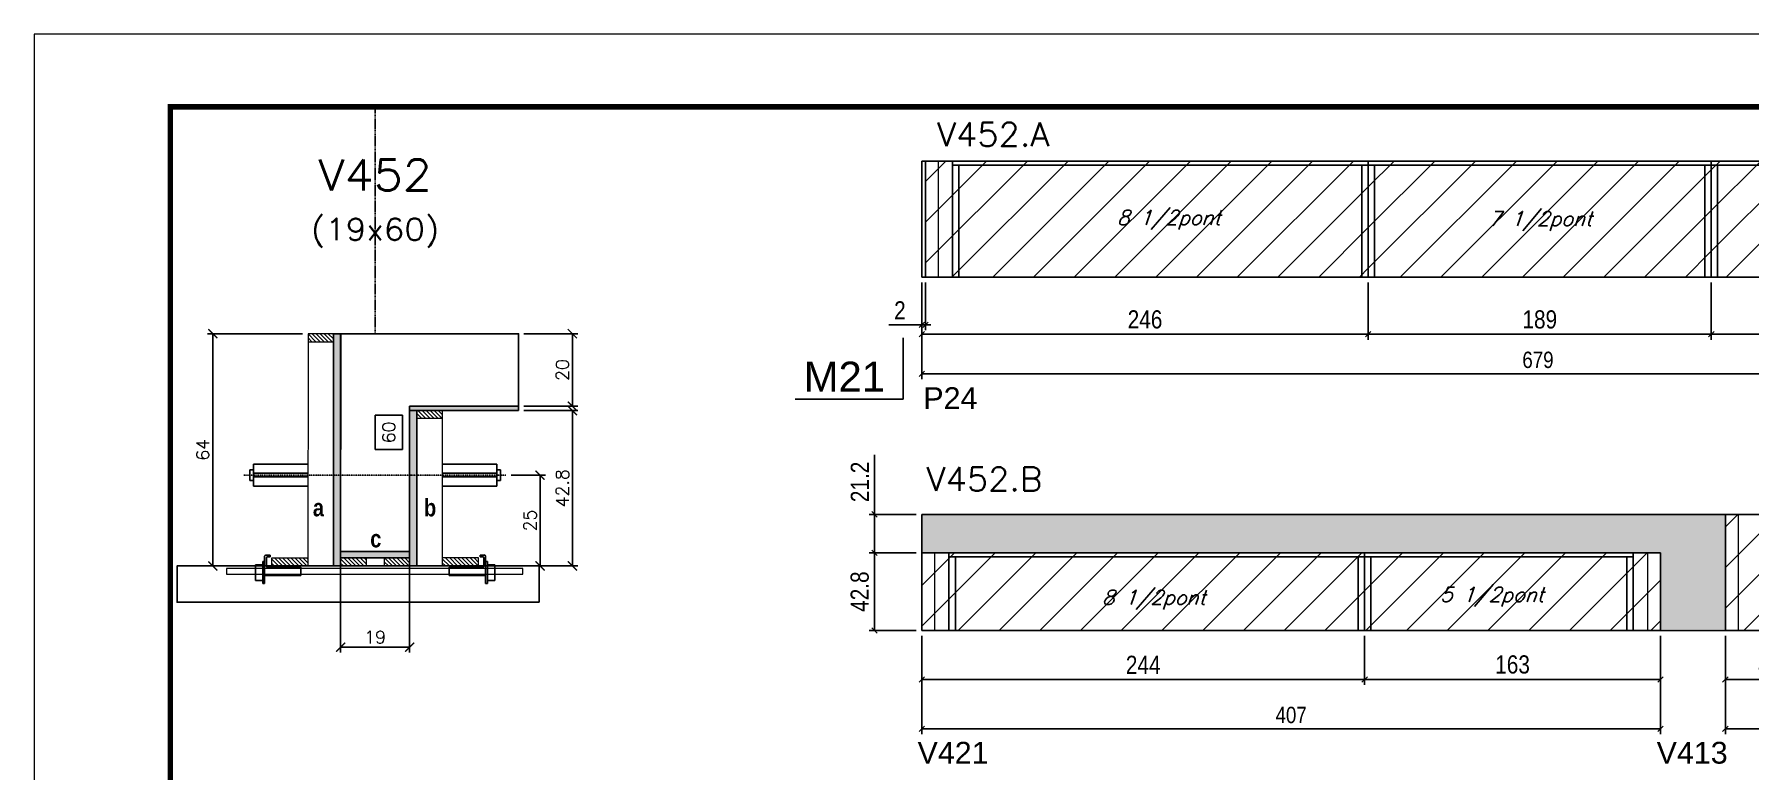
# Model space of a CAD drawing. Extents: x 137137 to 143418, y 10464 to 34486.
# Drawn here: x 140321 to 141266, y 31783 to 32189 of the extents above; entities that cross this region are included whole.
import ezdxf
from ezdxf.enums import TextEntityAlignment as Align

# ---------------------------------------------------------------- set-up
doc = ezdxf.new("R2010")
doc.units = 0
doc.linetypes.add('DASHED', pattern=[0.75, 0.5, -0.25])
doc.linetypes.add('HIDDEN', pattern=[0.375, 0.25, -0.125])
for name, color, linetype in [('5', 5, 'Continuous'), ('barrote', 251, 'Continuous'), ('COTA', 241, 'Continuous'), ('Cota Seção (2x)', 4, 'Continuous'), ('detalhes', 4, 'Continuous'), ('NOMENCLATURA', 7, 'Continuous'), ('Painéis', 200, 'Continuous'), ('presilha', 1, 'Continuous'), ('Reaproveitamento', 251, 'Continuous'), ('SARR_2.2x7', 40, 'Continuous'), ('SARR_3.5x7', 81, 'Continuous'), ('TENSOR', 3, 'Continuous'), ('texto', 7, 'Continuous'), ('Texto de Titulo', 7, 'Continuous'), ('Texto Qtd Sarr', 242, 'Continuous')]:
    doc.layers.add(name, color=color, linetype=linetype)
for name, color, linetype, lineweight in [('CONCRETO', 251, 'Continuous', 25), ('Folhas', 255, 'Continuous', 9), ('Hachura', 251, 'Continuous', 9), ('Madeira', 126, 'Continuous', 18), ('Sarr 2.2x7', 40, 'Continuous', 9), ('SARRAFO DE PRESSAO', 251, 'DASHED', 9), ('SCO-___-LAJ', 2, 'Continuous', 0), ('Texto Seção', 7, 'Continuous', 15)]:
    doc.layers.add(name, color=color, linetype=linetype, lineweight=lineweight)
doc.styles.add('COTA TECNICA', font='techl___.ttf', dxfattribs={"height": 10})
doc.styles.add('COTA TECNICA-50', font='techl___.ttf', dxfattribs={"height": 9})
doc.styles.add('REGUA-120', font='ROMANS.shx', dxfattribs={"height": 15})
doc.styles.add('Romans', font='romans.shx')
doc.styles.get("Standard").update_dxf_attribs({"font": 'arial.ttf'})
doc.styles.add('TECNICA', font='techb___.ttf', dxfattribs={"height": 10})
doc.dimstyles.new('COTA PAINEL-50', dxfattribs={"dimtxt": 9, "dimasz": 3, "dimexe": 3, "dimexo": 3, "dimgap": 3, "dimtad": 1, "dimdec": 1, "dimzin": 12, "dimdsep": 46, "dimtxsty": 'COTA TECNICA-50', "dimblk1": 'OBLIQUE', "dimblk2": 'OBLIQUE', "dimsah": 1, "dimcen": 0.9, "dimclrd": 4, "dimclre": 4, "dimclrt": 240, "dimadec": 1, "dimazin": 3, "dimtfac": 1, "dimtdec": 1, "dimtmove": 0, "dimatfit": 3, "dimfxl": 1, "dimtolj": 1, "dimtzin": 12, "dimarcsym": 0})
doc.dimstyles.new('Cota Seção (2x)', dxfattribs={"dimtxt": 7, "dimasz": 5, "dimexe": 3, "dimexo": 3, "dimgap": 2, "dimtad": 3, "dimdec": 1, "dimlfac": 0.5, "dimzin": 12, "dimdsep": 46, "dimtxsty": 'Romans', "dimblk": 'ARCHTICK', "dimcen": 0, "dimclrd": 4, "dimclre": 4, "dimclrt": 1, "dimadec": 1, "dimazin": 3, "dimtfac": 1, "dimtdec": 1, "dimtmove": 0, "dimatfit": 3, "dimldrblk": 'OBLIQUE', "dimfxl": 1, "dimtolj": 1, "dimtzin": 12, "dimarcsym": 0})
doc.dimstyles.new('Cota Seção interna', dxfattribs={"dimtxt": 7, "dimasz": 6, "dimexe": 0.18, "dimexo": 2, "dimgap": -4, "dimtad": 3, "dimdec": 1, "dimlfac": 0.5, "dimzin": 12, "dimdsep": 46, "dimtxsty": 'Romans', "dimblk": 'ARCHTICK', "dimcen": 0.09, "dimse1": 1, "dimse2": 1, "dimsd1": 1, "dimsd2": 1, "dimclrd": 180, "dimclre": 5, "dimclrt": 1, "dimadec": 0, "dimazin": 3, "dimtfac": 1, "dimtdec": 1, "dimtofl": 0, "dimtmove": 0, "dimatfit": 3, "dimldrblk": 'ARCHTICK', "dimfxl": 1, "dimtolj": 1, "dimtzin": 0, "dimarcsym": 0})
doc.dimstyles.new('PAINEL', dxfattribs={"dimtxt": 10, "dimasz": 3, "dimexe": 3, "dimexo": 3, "dimgap": 3, "dimtad": 1, "dimdec": 1, "dimzin": 12, "dimdsep": 46, "dimtxsty": 'COTA TECNICA', "dimblk1": 'OBLIQUE', "dimblk2": 'OBLIQUE', "dimsah": 1, "dimcen": 0.9, "dimclrd": 4, "dimclre": 4, "dimclrt": 240, "dimadec": 1, "dimazin": 3, "dimtfac": 1, "dimtdec": 1, "dimtmove": 0, "dimatfit": 3, "dimfxl": 1, "dimtolj": 1, "dimtzin": 12, "dimarcsym": 0})
pattern_1 = [(45, (9661.751, 795.498), (-11.2253202, 11.2253202), [])]
pattern_2 = [(45, (8116.29, 1947.979), (-11.2253202, 11.2253202), [])]
pattern_3 = [(315, (163446.2027, 23665.9822), (1.12253202, 1.12253202), [])]

# ---------------------------------------------------------------- blocks, each defined once
blk = doc.blocks.new('9999999999')
at = {"layer": 'Folhas'}
blk.add_lwpolyline([(98138.98, 34190.21), (99623.98, 34190.21), (99623.98, 35240.21), (98138.98, 35240.21)], close=True, dxfattribs=at)
at = {"layer": 'Folhas', "color": 30, "const_width": 3}
blk.add_lwpolyline([(98213.98, 34230.21), (99583.98, 34230.21), (99583.98, 35200.21), (98213.98, 35200.21)], close=True, dxfattribs=at)
blk = doc.blocks.new('_Oblique')
at = {"color": 0, "linetype": 'ByBlock', "lineweight": -2}
blk.add_line((-0.5, -0.5), (0.5, 0.5), dxfattribs=at)
blk = doc.blocks.new('*D232')
at = {"layer": 'COTA', "color": 4, "linetype": 'ByBlock', "lineweight": -2, "transparency": 16777216}
for p, q in [((141244.77, 32051.79), (141244.77, 32020.33)), ((141488.77, 32051.79), (141488.77, 32020.33)), ((141488.77, 32023.33), (141244.77, 32023.33))]:
    blk.add_line(p, q, dxfattribs=at)
at = {"layer": 'Defpoints', "color": 0, "linetype": 'ByBlock', "transparency": 16777216}
for p in [(141244.77, 32054.79), (141488.77, 32054.79), (141244.77, 32023.33)]:
    blk.add_point(p, dxfattribs=at)
at = {"layer": 'COTA', "color": 4, "linetype": 'ByBlock', "lineweight": -2, "transparency": 16777216, "xscale": 3, "yscale": 3, "zscale": 3, "rotation": 180}
blk.add_blockref('_Oblique', (141244.77, 32023.33), dxfattribs=at)
at = {"layer": 'COTA', "color": 4, "linetype": 'ByBlock', "lineweight": -2, "transparency": 16777216, "xscale": 3, "yscale": 3, "zscale": 3}
blk.add_blockref('_Oblique', (141488.77, 32023.33), dxfattribs=at)
at = {"layer": 'COTA', "color": 240, "linetype": 'ByBlock', "transparency": 16777216, "insert": (141366.77, 32031.41), "char_height": 10, "attachment_point": 5, "style": 'COTA TECNICA'}
blk.add_mtext('\\A1;244', dxfattribs=at)
blk = doc.blocks.new('*D233')
at = {"layer": 'COTA', "color": 4, "linetype": 'ByBlock', "lineweight": -2, "transparency": 16777216}
for p, q in [((141055.76, 32051.79), (141055.76, 32020.33)), ((141244.77, 32051.79), (141244.77, 32020.33)), ((141244.77, 32023.33), (141055.76, 32023.33))]:
    blk.add_line(p, q, dxfattribs=at)
at = {"layer": 'Defpoints', "color": 0, "linetype": 'ByBlock', "transparency": 16777216}
for p in [(141055.76, 32054.79), (141244.77, 32054.79), (141055.76, 32023.33)]:
    blk.add_point(p, dxfattribs=at)
at = {"layer": 'COTA', "color": 4, "linetype": 'ByBlock', "lineweight": -2, "transparency": 16777216, "xscale": 3, "yscale": 3, "zscale": 3, "rotation": 180}
blk.add_blockref('_Oblique', (141055.76, 32023.33), dxfattribs=at)
at = {"layer": 'COTA', "color": 4, "linetype": 'ByBlock', "lineweight": -2, "transparency": 16777216, "xscale": 3, "yscale": 3, "zscale": 3}
blk.add_blockref('_Oblique', (141244.77, 32023.33), dxfattribs=at)
at = {"layer": 'COTA', "color": 240, "linetype": 'ByBlock', "transparency": 16777216, "insert": (141150.27, 32031.44), "char_height": 10, "attachment_point": 5, "style": 'COTA TECNICA'}
blk.add_mtext('\\A1;189', dxfattribs=at)
blk = doc.blocks.new('*D325')
at = {"layer": 'COTA', "color": 4, "linetype": 'ByBlock', "lineweight": -2, "transparency": 16777216}
for p, q in [((140809.76, 32051.79), (140809.76, 32020.33)), ((141055.76, 32051.79), (141055.76, 32020.33)), ((141055.76, 32023.33), (140809.76, 32023.33))]:
    blk.add_line(p, q, dxfattribs=at)
at = {"layer": 'Defpoints', "color": 0, "linetype": 'ByBlock', "transparency": 16777216}
for p in [(140809.76, 32054.79), (141055.76, 32054.79), (140809.76, 32023.33)]:
    blk.add_point(p, dxfattribs=at)
at = {"layer": 'COTA', "color": 4, "linetype": 'ByBlock', "lineweight": -2, "transparency": 16777216, "xscale": 3, "yscale": 3, "zscale": 3, "rotation": 180}
blk.add_blockref('_Oblique', (140809.76, 32023.33), dxfattribs=at)
at = {"layer": 'COTA', "color": 4, "linetype": 'ByBlock', "lineweight": -2, "transparency": 16777216, "xscale": 3, "yscale": 3, "zscale": 3}
blk.add_blockref('_Oblique', (141055.76, 32023.33), dxfattribs=at)
at = {"layer": 'COTA', "color": 240, "linetype": 'ByBlock', "transparency": 16777216, "insert": (140932.76, 32031.44), "char_height": 10, "attachment_point": 5, "style": 'COTA TECNICA'}
blk.add_mtext('\\A1;246', dxfattribs=at)
blk = doc.blocks.new('*D326')
at = {"layer": 'COTA', "color": 4, "linetype": 'ByBlock', "lineweight": -2, "transparency": 16777216}
for p, q in [((140809.76, 32051.79), (140809.76, 32025.5)), ((140811.76, 32051.79), (140811.76, 32025.5)), ((140809.76, 32028.5), (140791.65, 32028.5)), ((140811.76, 32028.5), (140809.76, 32028.5)), ((140811.76, 32028.5), (140814.76, 32028.5))]:
    blk.add_line(p, q, dxfattribs=at)
at = {"layer": 'Defpoints', "color": 0, "linetype": 'ByBlock', "transparency": 16777216}
for p in [(140809.76, 32054.79), (140811.76, 32054.79), (140809.76, 32028.5)]:
    blk.add_point(p, dxfattribs=at)
at = {"layer": 'COTA', "color": 4, "linetype": 'ByBlock', "lineweight": -2, "transparency": 16777216, "xscale": 3, "yscale": 3, "zscale": 3}
blk.add_blockref('_Oblique', (140809.76, 32028.5), dxfattribs=at)
at = {"layer": 'COTA', "color": 4, "linetype": 'ByBlock', "lineweight": -2, "transparency": 16777216, "xscale": 3, "yscale": 3, "zscale": 3, "rotation": 180}
blk.add_blockref('_Oblique', (140811.76, 32028.5), dxfattribs=at)
at = {"layer": 'COTA', "color": 240, "linetype": 'ByBlock', "transparency": 16777216, "insert": (140797.7, 32036.5), "char_height": 10, "attachment_point": 5, "style": 'COTA TECNICA'}
blk.add_mtext('\\A1;2', dxfattribs=at)
blk = doc.blocks.new('*D328')
at = {"layer": 'COTA', "color": 4, "linetype": 'ByBlock', "lineweight": -2, "transparency": 16777216}
for p, q in [((141053.77, 31857.07), (141053.77, 31830.07)), ((141216.77, 31857.07), (141216.77, 31830.07)), ((141216.77, 31833.07), (141053.77, 31833.07))]:
    blk.add_line(p, q, dxfattribs=at)
at = {"layer": 'Defpoints', "color": 0, "linetype": 'ByBlock', "transparency": 16777216}
for p in [(141053.77, 31860.07), (141216.77, 31860.07), (141053.77, 31833.07)]:
    blk.add_point(p, dxfattribs=at)
at = {"layer": 'COTA', "color": 4, "linetype": 'ByBlock', "lineweight": -2, "transparency": 16777216, "xscale": 3, "yscale": 3, "zscale": 3, "rotation": 180}
blk.add_blockref('_Oblique', (141053.77, 31833.07), dxfattribs=at)
at = {"layer": 'COTA', "color": 4, "linetype": 'ByBlock', "lineweight": -2, "transparency": 16777216, "xscale": 3, "yscale": 3, "zscale": 3}
blk.add_blockref('_Oblique', (141216.77, 31833.07), dxfattribs=at)
at = {"layer": 'COTA', "color": 240, "linetype": 'ByBlock', "transparency": 16777216, "insert": (141135.27, 31841.28), "char_height": 10, "attachment_point": 5, "style": 'COTA TECNICA'}
blk.add_mtext('\\A1;163', dxfattribs=at)
blk = doc.blocks.new('*D329')
at = {"layer": 'COTA', "color": 4, "linetype": 'ByBlock', "lineweight": -2, "transparency": 16777216}
for p, q in [((140809.76, 31857.07), (140809.76, 31830.07)), ((141053.76, 31857.07), (141053.76, 31830.07)), ((141053.76, 31833.07), (140809.76, 31833.07))]:
    blk.add_line(p, q, dxfattribs=at)
at = {"layer": 'Defpoints', "color": 0, "linetype": 'ByBlock', "transparency": 16777216}
for p in [(140809.76, 31860.07), (141053.76, 31860.07), (140809.76, 31833.07)]:
    blk.add_point(p, dxfattribs=at)
at = {"layer": 'COTA', "color": 4, "linetype": 'ByBlock', "lineweight": -2, "transparency": 16777216, "xscale": 3, "yscale": 3, "zscale": 3, "rotation": 180}
blk.add_blockref('_Oblique', (140809.76, 31833.07), dxfattribs=at)
at = {"layer": 'COTA', "color": 4, "linetype": 'ByBlock', "lineweight": -2, "transparency": 16777216, "xscale": 3, "yscale": 3, "zscale": 3}
blk.add_blockref('_Oblique', (141053.76, 31833.07), dxfattribs=at)
at = {"layer": 'COTA', "color": 240, "linetype": 'ByBlock', "transparency": 16777216, "insert": (140931.76, 31841.14), "char_height": 10, "attachment_point": 5, "style": 'COTA TECNICA'}
blk.add_mtext('\\A1;244', dxfattribs=at)
blk = doc.blocks.new('*D216')
at = {"layer": 'COTA', "color": 4, "linetype": 'ByBlock', "lineweight": -2, "transparency": 16777216}
for p, q in [((140806.76, 31902.87), (140780.7, 31902.87)), ((140783.7, 31902.87), (140783.7, 31860.07)), ((140806.76, 31860.07), (140780.7, 31860.07))]:
    blk.add_line(p, q, dxfattribs=at)
at = {"layer": 'Defpoints', "color": 0, "linetype": 'ByBlock', "transparency": 16777216}
for p in [(140809.76, 31902.87), (140783.7, 31860.07), (140809.76, 31860.07)]:
    blk.add_point(p, dxfattribs=at)
at = {"layer": 'COTA', "color": 4, "linetype": 'ByBlock', "lineweight": -2, "transparency": 16777216, "xscale": 3, "yscale": 3, "zscale": 3}
for p, rotation in [((140783.7, 31902.87), 90), ((140783.7, 31860.07), 270)]:
    blk.add_blockref('_Oblique', p, dxfattribs=dict(at, rotation=rotation))
at = {"layer": 'COTA', "color": 240, "linetype": 'ByBlock', "transparency": 16777216, "insert": (140775.6, 31881.47), "char_height": 10, "attachment_point": 5, "rotation": 90, "style": 'COTA TECNICA'}
blk.add_mtext('\\A1;42.8', dxfattribs=at)
blk = doc.blocks.new('*D217')
at = {"layer": 'COTA', "color": 4, "linetype": 'ByBlock', "lineweight": -2, "transparency": 16777216}
for p, q in [((140783.7, 31924.07), (140783.7, 31956.79)), ((140806.76, 31924.07), (140780.7, 31924.07)), ((140783.7, 31902.87), (140783.7, 31924.07)), ((140806.76, 31902.87), (140780.7, 31902.87))]:
    blk.add_line(p, q, dxfattribs=at)
at = {"layer": 'Defpoints', "color": 0, "linetype": 'ByBlock', "transparency": 16777216}
for p in [(140783.7, 31924.07), (140809.76, 31924.07), (140809.76, 31902.87)]:
    blk.add_point(p, dxfattribs=at)
at = {"layer": 'COTA', "color": 4, "linetype": 'ByBlock', "lineweight": -2, "transparency": 16777216, "xscale": 3, "yscale": 3, "zscale": 3}
for p, rotation in [((140783.7, 31924.07), 90), ((140783.7, 31902.87), 270)]:
    blk.add_blockref('_Oblique', p, dxfattribs=dict(at, rotation=rotation))
at = {"layer": 'COTA', "color": 240, "linetype": 'ByBlock', "transparency": 16777216, "insert": (140775.64, 31941.93), "char_height": 10, "attachment_point": 5, "rotation": 90, "style": 'COTA TECNICA'}
blk.add_mtext('\\A1;21.2', dxfattribs=at)
blk = doc.blocks.new('*D307')
at = {"layer": 'COTA', "color": 4, "linetype": 'ByBlock', "lineweight": -2, "transparency": 16777216}
for p, q in [((141252.52, 31857.06), (141252.52, 31802.84)), ((141545.52, 31857.07), (141545.52, 31802.84)), ((141252.52, 31805.84), (141545.52, 31805.84))]:
    blk.add_line(p, q, dxfattribs=at)
at = {"layer": 'Defpoints', "color": 0, "linetype": 'ByBlock', "transparency": 16777216}
for p in [(141252.52, 31860.06), (141545.52, 31860.07), (141545.52, 31805.84)]:
    blk.add_point(p, dxfattribs=at)
at = {"layer": 'COTA', "color": 4, "linetype": 'ByBlock', "lineweight": -2, "transparency": 16777216, "xscale": 3, "yscale": 3, "zscale": 3, "rotation": 180}
blk.add_blockref('_Oblique', (141252.52, 31805.84), dxfattribs=at)
at = {"layer": 'COTA', "color": 4, "linetype": 'ByBlock', "lineweight": -2, "transparency": 16777216, "xscale": 3, "yscale": 3, "zscale": 3}
blk.add_blockref('_Oblique', (141545.52, 31805.84), dxfattribs=at)
at = {"layer": 'COTA', "color": 240, "linetype": 'ByBlock', "transparency": 16777216, "insert": (141399.02, 31814.08), "char_height": 10, "attachment_point": 5, "style": 'COTA TECNICA'}
blk.add_mtext('\\A1;293', dxfattribs=at)
blk = doc.blocks.new('*D308')
at = {"layer": 'COTA', "color": 4, "linetype": 'ByBlock', "lineweight": -2, "transparency": 16777216}
for p, q in [((141252.53, 31857.07), (141252.53, 31830.07)), ((141301.52, 31857.07), (141301.52, 31830.07)), ((141252.53, 31833.07), (141301.52, 31833.07))]:
    blk.add_line(p, q, dxfattribs=at)
at = {"layer": 'Defpoints', "color": 0, "linetype": 'ByBlock', "transparency": 16777216}
for p in [(141252.53, 31860.07), (141301.52, 31860.07), (141301.52, 31833.07)]:
    blk.add_point(p, dxfattribs=at)
at = {"layer": 'COTA', "color": 4, "linetype": 'ByBlock', "lineweight": -2, "transparency": 16777216, "xscale": 3, "yscale": 3, "zscale": 3, "rotation": 180}
blk.add_blockref('_Oblique', (141252.53, 31833.07), dxfattribs=at)
at = {"layer": 'COTA', "color": 4, "linetype": 'ByBlock', "lineweight": -2, "transparency": 16777216, "xscale": 3, "yscale": 3, "zscale": 3}
blk.add_blockref('_Oblique', (141301.52, 31833.07), dxfattribs=at)
at = {"layer": 'COTA', "color": 240, "linetype": 'ByBlock', "transparency": 16777216, "insert": (141277.02, 31841.17), "char_height": 10, "attachment_point": 5, "style": 'COTA TECNICA'}
blk.add_mtext('\\A1;49', dxfattribs=at)
blk = doc.blocks.new('_ArchTick')
at = {"color": 0, "linetype": 'ByBlock', "const_width": 0.15}
blk.add_lwpolyline([(-0.5, -0.5), (0.5, 0.5)], dxfattribs=at)
blk = doc.blocks.new('*D219')
at = {"layer": 'COTA', "color": 4, "lineweight": -2, "transparency": 16777216}
for p, q in [((140590.58, 31981.23), (140620.23, 31981.23)), ((140617.23, 31895.63), (140617.23, 31981.23)), ((140568.58, 31895.63), (140620.23, 31895.63))]:
    blk.add_line(p, q, dxfattribs=at)
at = {"layer": 'Defpoints', "color": 0, "transparency": 16777216}
for p in [(140587.58, 31981.23), (140617.23, 31981.23), (140565.58, 31895.63)]:
    blk.add_point(p, dxfattribs=at)
at = {"layer": 'COTA', "color": 4, "lineweight": -2, "transparency": 16777216, "xscale": 5, "yscale": 5, "zscale": 5}
for p, rotation in [((140617.23, 31981.23), 90), ((140617.23, 31895.63), 270)]:
    blk.add_blockref('_ArchTick', p, dxfattribs=dict(at, rotation=rotation))
at = {"layer": 'COTA', "color": 1, "transparency": 16777216, "insert": (140611.73, 31938.43), "char_height": 7, "attachment_point": 5, "rotation": 90, "style": 'Romans'}
blk.add_mtext('\\A1;42.8', dxfattribs=at)
blk = doc.blocks.new('*D220')
at = {"layer": 'COTA', "color": 4, "lineweight": -2, "transparency": 16777216}
for p, q in [((140590.58, 32023.63), (140620.23, 32023.63)), ((140617.23, 32023.63), (140617.23, 31983.63)), ((140590.58, 31983.63), (140620.23, 31983.63))]:
    blk.add_line(p, q, dxfattribs=at)
at = {"layer": 'Defpoints', "color": 0, "transparency": 16777216}
for p in [(140587.58, 32023.63), (140587.58, 31983.63), (140617.23, 31983.63)]:
    blk.add_point(p, dxfattribs=at)
at = {"layer": 'COTA', "color": 4, "lineweight": -2, "transparency": 16777216, "xscale": 5, "yscale": 5, "zscale": 5}
for p, rotation in [((140617.23, 32023.63), 90), ((140617.23, 31983.63), 270)]:
    blk.add_blockref('_ArchTick', p, dxfattribs=dict(at, rotation=rotation))
at = {"layer": 'COTA', "color": 1, "transparency": 16777216, "insert": (140611.73, 32003.63), "char_height": 7, "attachment_point": 5, "rotation": 90, "style": 'Romans'}
blk.add_mtext('\\A1;20', dxfattribs=at)
blk = doc.blocks.new('*D221')
at = {"layer": 'COTA', "color": 4, "lineweight": -2, "transparency": 16777216}
for p, q in [((140468.59, 32023.63), (140416.16, 32023.63)), ((140419.16, 31895.63), (140419.16, 32023.63)), ((140448.58, 31895.63), (140416.16, 31895.63))]:
    blk.add_line(p, q, dxfattribs=at)
at = {"layer": 'Defpoints', "color": 0, "transparency": 16777216}
for p in [(140419.16, 32023.63), (140471.59, 32023.63), (140451.58, 31895.63)]:
    blk.add_point(p, dxfattribs=at)
at = {"layer": 'COTA', "color": 4, "lineweight": -2, "transparency": 16777216, "xscale": 5, "yscale": 5, "zscale": 5}
for p, rotation in [((140419.16, 32023.63), 90), ((140419.16, 31895.63), 270)]:
    blk.add_blockref('_ArchTick', p, dxfattribs=dict(at, rotation=rotation))
at = {"layer": 'COTA', "color": 1, "transparency": 16777216, "insert": (140413.66, 31959.63), "char_height": 7, "attachment_point": 5, "rotation": 90, "style": 'Romans'}
blk.add_mtext('\\A1;64', dxfattribs=at)
blk = doc.blocks.new('*D222')
at = {"layer": 'Cota Seção (2x)', "color": 180, "lineweight": -2, "transparency": 16777216}
for p, q in [((140523.58, 31978.73), (140508.58, 31978.73)), ((140508.58, 31978.73), (140508.58, 31959.73)), ((140523.58, 31959.73), (140523.58, 31978.73)), ((140508.58, 31959.73), (140523.58, 31959.73))]:
    blk.add_line(p, q, dxfattribs=at)
at = {"layer": 'Defpoints', "color": 0, "transparency": 16777216}
for p in [(140527.57, 32023.63), (140527.58, 32023.63), (140527.58, 31903.63)]:
    blk.add_point(p, dxfattribs=at)
at = {"layer": 'Cota Seção (2x)', "color": 1, "transparency": 16777216, "insert": (140516.08, 31969.23), "char_height": 7, "attachment_point": 5, "rotation": 90, "style": 'Romans'}
blk.add_mtext('\\A1;60', dxfattribs=at)
blk = doc.blocks.new('titulo1')
at = {"layer": 'Defpoints', "color": 252, "linetype": 'HIDDEN', "ltscale": 2}
blk.add_line((0, 0), (0, 125), dxfattribs=at)
at = {"layer": 'Defpoints', "style": 'Romans', "oblique": 15}
blk.add_attdef('FOLHA', text='', height=10, dxfattribs=at).set_placement((0, 15.58), align=Align.MIDDLE_CENTER)
at = {"layer": 'Texto Qtd Sarr', "color": 3, "style": 'Romans', "oblique": 15}
for tag, height, p in [('TITULO', 17, (0, 71.45)), ('SEÇÃO', 12, (0, 41.55))]:
    blk.add_attdef(tag, text='', height=height, dxfattribs=at).set_placement(p, align=Align.MIDDLE_CENTER)
blk = doc.blocks.new('PRESILHA METÁLICA 1')
at = {"layer": 'presilha'}
for p, q in [((6, 15.5), (7.5, 15.5)), ((6, -2.5), (6, 15.5)), ((7.5, 10.6), (7.5, 19.9)), ((7.5, 15.5), (7.5, -2.5)), ((12, 21), (8.6, 21)), ((9, 11.6), (9, 18.9)), ((12, 19.5), (9.6, 19.5)), ((12, 21), (12, 19.5)), ((0, 13), (6, 13)), ((0, 13), (0, 0)), ((6, 0), (0, 0)), ((6, 13), (6, 0)), ((37.5, 4.1), (7.5, 4.1)), ((37.5, 11), (9.6, 11)), ((37.5, 11), (37.5, 4.1)), ((7.5, -2.5), (6, -2.5))]:
    blk.add_line(p, q, dxfattribs=at)
for centre, radius, start, end in [((8.6, 19.9), 1.14, 90, 180), ((9.6, 18.9), 0.57, 90, 180), ((9.6, 11.6), 0.57, 180, 270)]:
    blk.add_arc(centre, radius, start, end, dxfattribs=at)
blk = doc.blocks.new('*D223')
at = {"layer": 'COTA', "color": 4, "lineweight": -2, "transparency": 16777216}
for p, q in [((140489.58, 31897.03), (140489.58, 31847.9)), ((140527.58, 31897.03), (140527.58, 31847.9)), ((140527.58, 31850.9), (140489.58, 31850.9))]:
    blk.add_line(p, q, dxfattribs=at)
at = {"layer": 'Defpoints', "color": 0, "transparency": 16777216}
for p in [(140489.58, 31900.03), (140527.58, 31900.03), (140489.58, 31850.9)]:
    blk.add_point(p, dxfattribs=at)
at = {"layer": 'COTA', "color": 4, "lineweight": -2, "transparency": 16777216, "xscale": 5, "yscale": 5, "zscale": 5, "rotation": 180}
blk.add_blockref('_ArchTick', (140489.58, 31850.9), dxfattribs=at)
at = {"layer": 'COTA', "color": 4, "lineweight": -2, "transparency": 16777216, "xscale": 5, "yscale": 5, "zscale": 5}
blk.add_blockref('_ArchTick', (140527.58, 31850.9), dxfattribs=at)
at = {"layer": 'COTA', "color": 1, "transparency": 16777216, "insert": (140508.58, 31856.4), "char_height": 7, "attachment_point": 5, "style": 'Romans'}
blk.add_mtext('\\A1;19', dxfattribs=at)
blk = doc.blocks.new('*D224')
at = {"layer": 'COTA', "color": 4, "lineweight": -2, "transparency": 16777216}
for p, q in [((140583.58, 31945.68), (140602.44, 31945.68)), ((140599.44, 31945.68), (140599.44, 31895.63)), ((140583.89, 31895.63), (140602.44, 31895.63))]:
    blk.add_line(p, q, dxfattribs=at)
at = {"layer": 'Defpoints', "color": 0, "transparency": 16777216}
for p in [(140580.58, 31945.68), (140580.89, 31895.63), (140599.44, 31895.63)]:
    blk.add_point(p, dxfattribs=at)
at = {"layer": 'COTA', "color": 4, "lineweight": -2, "transparency": 16777216, "xscale": 5, "yscale": 5, "zscale": 5}
for p, rotation in [((140599.44, 31945.68), 90), ((140599.44, 31895.63), 270)]:
    blk.add_blockref('_ArchTick', p, dxfattribs=dict(at, rotation=rotation))
at = {"layer": 'COTA', "color": 1, "transparency": 16777216, "insert": (140593.94, 31920.65), "char_height": 7, "attachment_point": 5, "rotation": 90, "style": 'Romans'}
blk.add_mtext('\\A1;25', dxfattribs=at)
blk = doc.blocks.new('*D225')
at = {"layer": 'COTA', "color": 4, "linetype": 'ByBlock', "lineweight": -2, "transparency": 16777216}
for p, q in [((140809.76, 31857.07), (140809.76, 31802.84)), ((141216.77, 31857.06), (141216.77, 31802.84)), ((140809.76, 31805.84), (141216.77, 31805.84))]:
    blk.add_line(p, q, dxfattribs=at)
at = {"layer": 'Defpoints', "color": 0, "linetype": 'ByBlock', "transparency": 16777216}
for p in [(140809.76, 31860.07), (141216.77, 31860.06), (141216.77, 31805.84)]:
    blk.add_point(p, dxfattribs=at)
at = {"layer": 'COTA', "color": 4, "linetype": 'ByBlock', "lineweight": -2, "transparency": 16777216, "xscale": 3, "yscale": 3, "zscale": 3}
for p, rotation in [((140809.76, 31805.84), 179.9995752970141), ((141216.77, 31805.84), 359.9995752970141)]:
    blk.add_blockref('_Oblique', p, dxfattribs=dict(at, rotation=rotation))
at = {"layer": 'COTA', "color": 240, "linetype": 'ByBlock', "transparency": 16777216, "insert": (141013.27, 31813.43), "char_height": 9, "attachment_point": 5, "rotation": 359.99958, "style": 'COTA TECNICA-50'}
blk.add_mtext('\\A1;407', dxfattribs=at)
blk = doc.blocks.new('*D226')
at = {"layer": 'COTA', "color": 4, "linetype": 'ByBlock', "lineweight": -2, "transparency": 16777216}
for p, q in [((140809.76, 32051.79), (140809.76, 31998.53)), ((141488.77, 32051.79), (141488.77, 31998.53)), ((140809.76, 32001.53), (141488.77, 32001.53))]:
    blk.add_line(p, q, dxfattribs=at)
at = {"layer": 'Defpoints', "color": 0, "linetype": 'ByBlock', "transparency": 16777216}
for p in [(140809.76, 32054.79), (141488.77, 32054.79), (141488.77, 32001.53)]:
    blk.add_point(p, dxfattribs=at)
at = {"layer": 'COTA', "color": 4, "linetype": 'ByBlock', "lineweight": -2, "transparency": 16777216, "xscale": 3, "yscale": 3, "zscale": 3}
for p, rotation in [((140809.76, 32001.53), 179.9997168164374), ((141488.77, 32001.53), 359.9997168164374)]:
    blk.add_blockref('_Oblique', p, dxfattribs=dict(at, rotation=rotation))
at = {"layer": 'COTA', "color": 240, "linetype": 'ByBlock', "transparency": 16777216, "insert": (141149.27, 32009.15), "char_height": 9, "attachment_point": 5, "rotation": 359.99972, "style": 'COTA TECNICA-50'}
blk.add_mtext('\\A1;679', dxfattribs=at)

msp = doc.modelspace()

# ---------------------------------------------------------------- hatches: boundary and pattern name
at = {"layer": 'COTA', "linetype": 'ByBlock'}
h = msp.add_hatch(dxfattribs=at)
h.set_pattern_fill('AR-CONC', color=256, scale=0.03)
h.set_pattern_definition([(50, (10019.712, 596.13), (5.46554007, -0.47817257), [0.5715, -6.2865]), (355, (10019.712, 596.13), (-1.05730264, 5.73170536), [0.4572, -5.02921753]), (100.4514447, (10020.1676, 596.09), (4.40823741, 5.25353256), [0.48570026, -5.34270734]), (46.1842, (10019.712, 597.654), (8.13237123, -1.26126984), [0.85725, -9.42975]), (96.6355576, (10020.39, 597.549), (7.122124, 7.42278374), [0.7285507, -8.01406824]), (351.184151, (10019.712, 597.654), (7.122124, 7.42278374), [0.685799, -7.54379196]), (21, (10020.474, 597.273), (4.54843174, -3.06795595), [0.5715, -6.2865]), (326, (10020.474, 597.273), (1.85406085, 5.52563898), [0.4572, -5.0292]), (71.451445, (10020.853, 597.0174), (6.40249258, 2.45768307), [0.48570026, -5.34269813]), (37.5, (10019.7121, 596.13), (0.092658098, 2.536651166), [0, -4.96824, 0, -5.1054, 0, -5.04825]), (7.5, (10019.712, 596.13), (2.004589875, 3.005417245), [0, -2.91084, 0, -4.85394, 0, -1.92405]), (327.5, (10018.0129, 596.13), (4.067717855, -0.17186232), [0, -1.905, 0, -5.9436, 0, -7.8867]), (317.5, (10017.251, 596.13), (4.44387544, 0.76279473), [0, -2.4765, 0, -3.94716, 0, -5.6007])])
h.paths.add_polyline_path([(141252.52, 31924.07), (141216.77, 31924.07), (141216.77, 31924.07), (140809.76, 31924.07), (140809.76, 31902.87), (140816.76, 31902.87), (141147.79, 31902.87), (141209.77, 31902.87), (141209.77, 31902.87), (141216.77, 31902.87), (141216.77, 31860.87), (141252.52, 31860.87)])
at = {"layer": 'Hachura'}
h = msp.add_hatch(dxfattribs=at)
h.set_pattern_fill('ANSI31', color=256, scale=0.5, angle=270, style=0)
h.set_pattern_definition([(315, (163446.2124, 23715.9822), (1.12253202, 1.12253202), [])])
h.paths.add_polyline_path([(140485.59, 32019.23), (140485.59, 32023.63), (140471.59, 32023.63), (140471.59, 32019.23)])
h = msp.add_hatch(color=256, dxfattribs=at)
h.dxf.hatch_style = 1
h.paths.add_polyline_path([(140485.59, 32023.63), (140489.59, 32023.63), (140489.58, 31895.63), (140485.58, 31895.63)])
h = msp.add_hatch(color=256, dxfattribs=at)
h.dxf.hatch_style = 1
h.paths.add_polyline_path([(140587.58, 31981.23), (140587.58, 31983.63), (140527.58, 31983.63), (140527.58, 31981.23)])
h = msp.add_hatch(color=256, dxfattribs=at)
h.dxf.hatch_style = 1
h.paths.add_polyline_path([(140531.58, 31981.23), (140527.58, 31981.23), (140527.58, 31895.63), (140531.58, 31895.63)])
h = msp.add_hatch(dxfattribs=at)
h.set_pattern_fill('ANSI31', color=256, scale=0.5, angle=270, style=0)
h.set_pattern_definition([(315, (163446.2027, 23673.5822), (1.12253202, 1.12253202), [])])
h.paths.add_polyline_path([(140531.58, 31976.83), (140531.58, 31981.23), (140545.58, 31981.23), (140545.58, 31976.83)])
h = msp.add_hatch(dxfattribs=at)
h.set_pattern_fill('ANSI31', color=256, scale=0.5, angle=270, style=0)
h.set_pattern_definition(pattern_3)
h.paths.add_polyline_path([(140451.58, 31895.63), (140451.58, 31900.03), (140471.58, 31900.03), (140471.58, 31895.63)])
h = msp.add_hatch(color=256, dxfattribs=at)
h.dxf.hatch_style = 1
h.paths.add_polyline_path([(140527.58, 31900.03), (140527.58, 31903.63), (140489.58, 31903.63), (140489.58, 31900.03)])
h = msp.add_hatch(dxfattribs=at)
h.set_pattern_fill('ANSI31', color=256, scale=0.5, angle=270, style=0)
h.set_pattern_definition(pattern_3)
h.paths.add_polyline_path([(140489.58, 31895.63), (140489.58, 31900.03), (140503.58, 31900.03), (140503.58, 31895.63)])
h = msp.add_hatch(dxfattribs=at)
h.set_pattern_fill('ANSI31', color=256, scale=0.5, angle=270, style=0)
h.set_pattern_definition(pattern_3)
h.paths.add_polyline_path([(140527.58, 31895.63), (140527.58, 31900.03), (140513.58, 31900.03), (140513.58, 31895.63)])
h = msp.add_hatch(dxfattribs=at)
h.set_pattern_fill('ANSI31', color=256, scale=0.5, angle=270, style=0)
h.set_pattern_definition(pattern_3)
h.paths.add_polyline_path([(140565.58, 31895.63), (140565.58, 31900.03), (140545.58, 31900.03), (140545.58, 31895.63)])
at = {"layer": 'Reaproveitamento', "linetype": 'ByBlock'}
h = msp.add_hatch(dxfattribs=at)
h.set_pattern_fill('ANSI31', color=256, scale=5)
h.set_pattern_definition(pattern_1)
h.paths.add_polyline_path([(141055.76, 32118.79), (140811.76, 32118.79), (140811.76, 32054.79), (141055.76, 32054.79)])
h.paths.add_polyline_path([(140909.51, 32078.31), (140977.13, 32078.31), (140982.63, 32094.28), (140915.01, 32094.28)], flags=24)
h = msp.add_hatch(dxfattribs=at)
h.set_pattern_fill('ANSI31', color=256, scale=5)
h.set_pattern_definition(pattern_1)
h.paths.add_polyline_path([(141244.77, 32054.79), (141244.77, 32118.79), (141055.76, 32118.79), (141055.76, 32054.79)])
h.paths.add_polyline_path([(141113.67, 32077.71), (141181.29, 32077.71), (141186.79, 32093.68), (141119.17, 32093.68)], flags=24)
h = msp.add_hatch(dxfattribs=at)
h.set_pattern_fill('ANSI31', color=256, scale=5)
h.set_pattern_definition(pattern_1)
h.paths.add_polyline_path([(141244.77, 32118.79), (141244.77, 32054.79), (141488.77, 32054.79), (141488.77, 32118.79)])
h.paths.add_polyline_path([(141323.31, 32078.31), (141390.93, 32078.31), (141396.43, 32094.28), (141328.81, 32094.28)], flags=24)
h = msp.add_hatch(dxfattribs=at)
h.set_pattern_fill('ANSI31', color=256, scale=5)
h.set_pattern_definition([(45, (9661.751, 793.065), (-11.2253202, 11.2253202), [])])
h.paths.add_polyline_path([(141252.52, 31860.06), (141301.52, 31860.06), (141301.52, 31924.07), (141252.52, 31924.07)])
h = msp.add_hatch(dxfattribs=at)
h.set_pattern_fill('ANSI31', color=256, scale=5)
h.set_pattern_definition(pattern_2)
h.paths.add_polyline_path([(141053.76, 31860.07), (141053.76, 31902.87), (140809.76, 31902.87), (140809.76, 31860.07)])
h.paths.add_polyline_path([(140901.23, 31868.97), (140968.85, 31868.97), (140974.35, 31884.94), (140906.73, 31884.94)], flags=24)
h = msp.add_hatch(dxfattribs=at)
h.set_pattern_fill('ANSI31', color=256, scale=5)
h.set_pattern_definition(pattern_2)
h.paths.add_polyline_path([(141053.76, 31902.87), (141053.76, 31860.07), (141216.77, 31860.07), (141216.77, 31902.87)])
h.paths.add_polyline_path([(141087.57, 31870.58), (141155.19, 31870.58), (141160.69, 31886.55), (141093.07, 31886.55)], flags=24)

# ---------------------------------------------------------------- linework, layer by layer
at = {"ltscale": 3}
for p, q in [((140439.59, 31948.68), (140439.59, 31942.68)), ((140439.59, 31948.68), (140441.59, 31948.68)), ((140441.59, 31951.68), (140441.59, 31939.68)), ((140441.59, 31951.68), (140471.59, 31951.68)), ((140471.59, 31946.68), (140441.59, 31946.68)), ((140575.58, 31951.68), (140545.58, 31951.68)), ((140545.58, 31946.68), (140575.58, 31946.68)), ((140575.58, 31951.68), (140575.58, 31939.68)), ((140575.58, 31948.68), (140577.58, 31948.68)), ((140577.58, 31948.68), (140577.58, 31942.68)), ((140441.59, 31942.68), (140439.59, 31942.68)), ((140471.59, 31944.68), (140441.59, 31944.68)), ((140441.59, 31939.68), (140471.59, 31939.68)), ((140545.58, 31944.68), (140575.58, 31944.68)), ((140575.58, 31939.68), (140545.58, 31939.68)), ((140575.58, 31942.68), (140577.58, 31942.68))]:
    msp.add_line(p, q, dxfattribs=at)
at = {"layer": 'barrote'}
msp.add_lwpolyline([(140599.04, 31875.63), (140399.45, 31875.63), (140399.45, 31895.63), (140599.04, 31895.63)], close=True, dxfattribs=at)
at = {"layer": 'CONCRETO'}
msp.add_lwpolyline([(140587.58, 31983.63), (140587.58, 32023.63), (140527.58, 32023.63), (140527.58, 32023.63), (140489.58, 32023.63), (140489.58, 32023.63), (140489.58, 32023.63), (140489.58, 31903.63), (140527.58, 31903.63), (140527.58, 31983.63)], close=True, dxfattribs=at)
at = {"layer": 'COTA', "linetype": 'ByBlock'}
for p, q in [((140809.76, 31902.87), (140809.76, 31924.07)), ((140809.76, 31924.07), (141252.52, 31924.07)), ((141216.77, 31860.07), (141252.52, 31860.07))]:
    msp.add_line(p, q, dxfattribs=at)
at = {"layer": 'Madeira'}
for points in [[(140485.59, 32023.63), (140471.59, 32023.63), (140471.58, 31895.63), (140485.58, 31895.63)], [(140485.59, 32019.23), (140485.59, 32023.63), (140471.59, 32023.63), (140471.59, 32019.23)], [(140531.58, 31976.83), (140531.58, 31981.23), (140545.58, 31981.23), (140545.58, 31976.83)], [(140531.58, 31981.23), (140545.58, 31981.23), (140545.58, 31895.63), (140531.58, 31895.63)], [(140451.58, 31895.63), (140451.58, 31900.03), (140471.58, 31900.03), (140471.58, 31895.63)], [(140489.58, 31895.63), (140489.58, 31900.03), (140503.58, 31900.03), (140503.58, 31895.63)], [(140527.58, 31895.63), (140527.58, 31900.03), (140513.58, 31900.03), (140513.58, 31895.63)], [(140565.58, 31895.63), (140565.58, 31900.03), (140545.58, 31900.03), (140545.58, 31895.63)]]:
    msp.add_lwpolyline(points, close=True, dxfattribs=at)
at = {"layer": 'NOMENCLATURA', "linetype": 'Continuous'}
for p in [(140799.56, 32021.27), (140739.96, 31987.51)]:
    msp.add_line(p, (140799.56, 31987.51), dxfattribs=at)
at = {"layer": 'Painéis', "linetype": 'ByBlock'}
for p, q in [((140809.76, 32054.79), (140809.76, 32118.79)), ((141488.77, 32118.79), (140809.76, 32118.79)), ((140811.76, 32054.79), (140811.76, 32118.79)), ((141055.76, 32054.79), (141055.76, 32118.79)), ((141244.77, 32054.79), (141244.77, 32118.79)), ((141488.77, 32054.79), (140809.76, 32054.79)), ((141252.52, 31860.07), (141252.52, 31924.07)), ((141545.52, 31924.07), (141252.52, 31924.07)), ((141252.52, 31860.07), (141252.52, 31924.07)), ((140809.76, 31860.07), (140809.76, 31902.87)), ((140809.76, 31860.07), (140809.76, 31902.87)), ((141216.77, 31902.87), (140809.76, 31902.87)), ((141053.76, 31860.07), (141053.76, 31902.87)), ((141216.77, 31860.07), (141216.77, 31902.87)), ((141216.77, 31860.07), (140809.76, 31860.07)), ((141545.52, 31860.07), (141252.52, 31860.06))]:
    msp.add_line(p, q, dxfattribs=at)
at = {"layer": 'Painéis'}
for points in [[(140485.59, 32023.63), (140489.59, 32023.63), (140489.58, 31895.63), (140485.58, 31895.63)], [(140587.58, 31981.23), (140587.58, 31983.63), (140527.58, 31983.63), (140527.58, 31981.23)], [(140531.58, 31981.23), (140527.58, 31981.23), (140527.58, 31895.63), (140531.58, 31895.63)], [(140527.58, 31900.03), (140527.58, 31903.63), (140489.58, 31903.63), (140489.58, 31900.03)]]:
    msp.add_lwpolyline(points, close=True, dxfattribs=at)
at = {"layer": 'Sarr 2.2x7'}
for p, q in [((140818.76, 32118.79), (140818.76, 32054.79)), ((141259.53, 31924.07), (141259.53, 31860.07)), ((140816.76, 31902.87), (140816.76, 31860.07)), ((141209.77, 31860.07), (141209.77, 31902.87))]:
    msp.add_line(p, q, dxfattribs=at)
at = {"layer": 'SARR_2.2x7', "linetype": 'Continuous', "ltscale": 50}
for p, q in [((140826.76, 32116.59), (140826.76, 32118.79)), ((141055.76, 32116.59), (140826.76, 32116.59)), ((141055.76, 32116.59), (141244.77, 32116.59)), ((141473.77, 32116.59), (141244.77, 32116.59)), ((140824.76, 31900.67), (140824.76, 31902.87)), ((141053.76, 31900.67), (140824.76, 31900.67)), ((141201.77, 31900.67), (141053.77, 31900.67)), ((141201.77, 31900.67), (141201.77, 31902.87))]:
    msp.add_line(p, q, dxfattribs=at)
at = {"layer": 'SARR_3.5x7'}
for p, q in [((140826.76, 32054.79), (140826.76, 32116.59)), ((140830.26, 32054.79), (140830.26, 32116.59)), ((141052.26, 32054.79), (141052.26, 32116.59)), ((141059.26, 32054.79), (141059.26, 32116.59)), ((141241.27, 32054.79), (141241.27, 32116.59)), ((141248.27, 32054.79), (141248.27, 32116.59)), ((140824.76, 31860.07), (140824.76, 31900.67)), ((140828.26, 31860.07), (140828.26, 31900.67)), ((141050.26, 31860.07), (141050.26, 31900.67)), ((141057.27, 31860.07), (141057.27, 31900.67)), ((141198.27, 31860.07), (141198.27, 31900.67)), ((141201.77, 31860.07), (141201.77, 31900.67))]:
    msp.add_line(p, q, dxfattribs=at)
at = {"layer": 'SCO-___-LAJ', "color": 1}
msp.add_lwpolyline([(140590.04, 31894.29), (140426.77, 31894.29), (140426.77, 31891.09), (140590.04, 31891.09)], close=True, dxfattribs=at)
at = {"layer": 'TENSOR', "linetype": 'HIDDEN', "ltscale": 0.5}
msp.add_line((140580.58, 31945.68), (140436.28, 31945.68), dxfattribs=at)

# ---------------------------------------------------------------- block references
at = {"layer": 'presilha', "yscale": 0.6666666666666666, "zscale": 0.6666666666666666}
for p, xscale in [((140442.71, 31887.66), 0.6666666666666666), ((140574.45, 31887.66), -0.6666666666666666)]:
    msp.add_blockref('PRESILHA METÁLICA 1', p, dxfattribs=dict(at, xscale=xscale))
at = {"layer": 'SARRAFO DE PRESSAO', "color": 6, "linetype": 'ByBlock'}
msp.add_blockref('9999999999', (42181.81, -3051.58), dxfattribs=at)
at = {"layer": 'Texto Seção'}
ref = msp.add_blockref('titulo1', (140508.58, 32023.63), dxfattribs=at)
ref.add_attrib('TITULO', 'V452', dxfattribs={"layer": 'Texto de Titulo', "color": 7, "height": 17, "style": 'Romans', "width": 1.1}).set_placement((140508.58, 32111.13), align=Align.MIDDLE_CENTER)
ref.add_attrib('SEÇÃO', '(19x60)', dxfattribs={"layer": 'Texto de Titulo', "color": 7, "height": 12, "style": 'Romans', "width": 1.1}).set_placement((140508.58, 32081.13), align=Align.MIDDLE_CENTER)

# ---------------------------------------------------------------- texts
at = {"layer": '5', "linetype": 'Continuous'}
for s, rotation, p in [('P24', 359.99996, (140810.61, 31982.13)), ('V421', 0.00004, (140807.43, 31786.69)), ('V413', 0.00004, (141214.65, 31786.69))]:
    msp.add_text(s, height=12, rotation=rotation, dxfattribs=at).set_placement(p)
at = {"layer": 'detalhes', "style": 'TECNICA'}
for s, p in [('a', (140474.28, 31922.96)), ('b', (140535.51, 31922.95)), ('c', (140505.88, 31905.86))]:
    msp.add_text(s, height=9.6, dxfattribs=at).set_placement(p)
at = {"layer": 'NOMENCLATURA', "linetype": 'Continuous'}
msp.add_text('M21', height=16.5, dxfattribs=at).set_placement((140744.7, 31991.71))
at = {"layer": 'texto', "color": 2, "char_height": 8, "attachment_point": 5, "style": 'Romans'}
for s, insert in [('{\\Q19;\\C256;8 1/2pont}', (140945.88, 32086.3)), ('{\\Q19;\\C256;7 1/2pont}', (141150.54, 32085.69)), ('{\\Q19;\\C256;8 1/2pont}', (140937.6, 31876.96)), ('{\\Q19;\\C256;5 1/2pont}', (141123.94, 31878.57))]:
    msp.add_mtext(s, dxfattribs=dict(at, insert=insert))
at = {"layer": 'Texto Seção', "style": 'REGUA-120', "width": 1.05}
for s, p in [('V452.A', (140818.14, 32126.95)), ('V452.B', (140812.38, 31936.99))]:
    msp.add_text(s, height=13, dxfattribs=at).set_placement(p)

# ---------------------------------------------------------------- dimensions: what is measured, and where the dimension line sits
at = {"layer": 'COTA', "linetype": 'ByBlock'}
for base, p1, p2, angle, picture, middle in [((140809.76, 32028.5), (140811.76, 32054.79), (140809.76, 32054.79), 180, '*D326', (140797.7, 32036.5)), ((141244.77, 32023.33), (141488.77, 32054.79), (141244.77, 32054.79), 180, '*D232', (141366.77, 32031.41)), ((140783.7, 31924.07), (140809.76, 31902.87), (140809.76, 31924.07), 90, '*D217', (140775.64, 31941.93)), ((140783.7, 31860.07), (140809.76, 31902.87), (140809.76, 31860.07), 90, '*D216', (140775.6, 31881.47)), ((141053.77, 31833.07), (141216.77, 31860.07), (141053.77, 31860.07), 180, '*D328', (141135.27, 31841.28))]:
    dim = msp.add_linear_dim(base=base, p1=p1, p2=p2, angle=angle, dimstyle='PAINEL', dxfattribs=at)
    dim.commit()
    dim.dimension.update_dxf_attribs({"geometry": picture, "text_midpoint": middle})
for base, p1, p2, picture, middle in [((140809.76, 32023.33), (141055.76, 32054.79), (140809.76, 32054.79), '*D325', (140932.76, 32031.44)), ((141055.76, 32023.33), (141244.77, 32054.79), (141055.76, 32054.79), '*D233', (141150.27, 32031.44)), ((140809.76, 31833.07), (141053.76, 31860.07), (140809.76, 31860.07), '*D329', (140931.76, 31841.14))]:
    dim = msp.add_linear_dim(base=base, p1=p1, p2=p2, angle=180, dimstyle='PAINEL', override={"dimtmove": 1}, dxfattribs=at)
    dim.commit()
    dim.dimension.update_dxf_attribs({"geometry": picture, "text_midpoint": middle})
for p1, p2, distance, picture, middle in [((140809.76, 32054.79), (141488.77, 32054.79), -53.26, '*D226', (141149.27, 32009.15)), ((140809.76, 31860.07), (141216.77, 31860.06), -54.23, '*D225', (141013.27, 31813.43))]:
    dim = msp.add_aligned_dim(p1=p1, p2=p2, distance=distance, dimstyle='COTA PAINEL-50', override={"dimarcsym": 1}, dxfattribs=at)
    dim.commit()
    dim.dimension.update_dxf_attribs({"geometry": picture, "text_midpoint": middle})
at = {"layer": 'COTA'}
for base, p1, p2, angle, picture, middle in [((140419.16, 32023.63), (140451.58, 31895.63), (140471.59, 32023.63), 90, '*D221', (140413.66, 31959.63)), ((140617.23, 31983.63), (140587.58, 32023.63), (140587.58, 31983.63), 90, '*D220', (140611.73, 32003.63)), ((140617.23, 31981.23), (140565.58, 31895.63), (140587.58, 31981.23), 90, '*D219', (140611.73, 31938.43)), ((140599.44, 31895.63), (140580.58, 31945.68), (140580.89, 31895.63), 90, '*D224', (140593.94, 31920.65)), ((140489.58, 31850.9), (140527.58, 31900.03), (140489.58, 31900.03), 180, '*D223', (140508.58, 31856.4))]:
    dim = msp.add_linear_dim(base=base, p1=p1, p2=p2, angle=angle, dimstyle='Cota Seção (2x)', dxfattribs=at)
    dim.commit()
    dim.dimension.update_dxf_attribs({"geometry": picture, "text_midpoint": middle})
at = {"layer": 'COTA', "linetype": 'ByBlock'}
for base, p1, p2, picture, middle in [((141545.52, 31805.84), (141252.52, 31860.06), (141545.52, 31860.07), '*D307', (141399.02, 31814.08)), ((141301.52, 31833.07), (141252.52, 31860.07), (141301.52, 31860.07), '*D308', (141277.02, 31841.17))]:
    dim = msp.add_linear_dim(base=base, p1=p1, p2=p2, dimstyle='PAINEL', dxfattribs=at)
    dim.commit()
    dim.dimension.update_dxf_attribs({"geometry": picture, "text_midpoint": middle})
at = {"layer": 'Cota Seção (2x)'}
dim = msp.add_linear_dim(base=(140527.58, 32023.63), p1=(140527.58, 31903.63), p2=(140527.57, 32023.63), angle=90, dimstyle='Cota Seção interna', dxfattribs=at)
dim.commit()
dim.dimension.update_dxf_attribs({"geometry": '*D222', "text_midpoint": (140527.58, 31969.23), "dimtype": 160})

doc.saveas('drawing.dxf')
